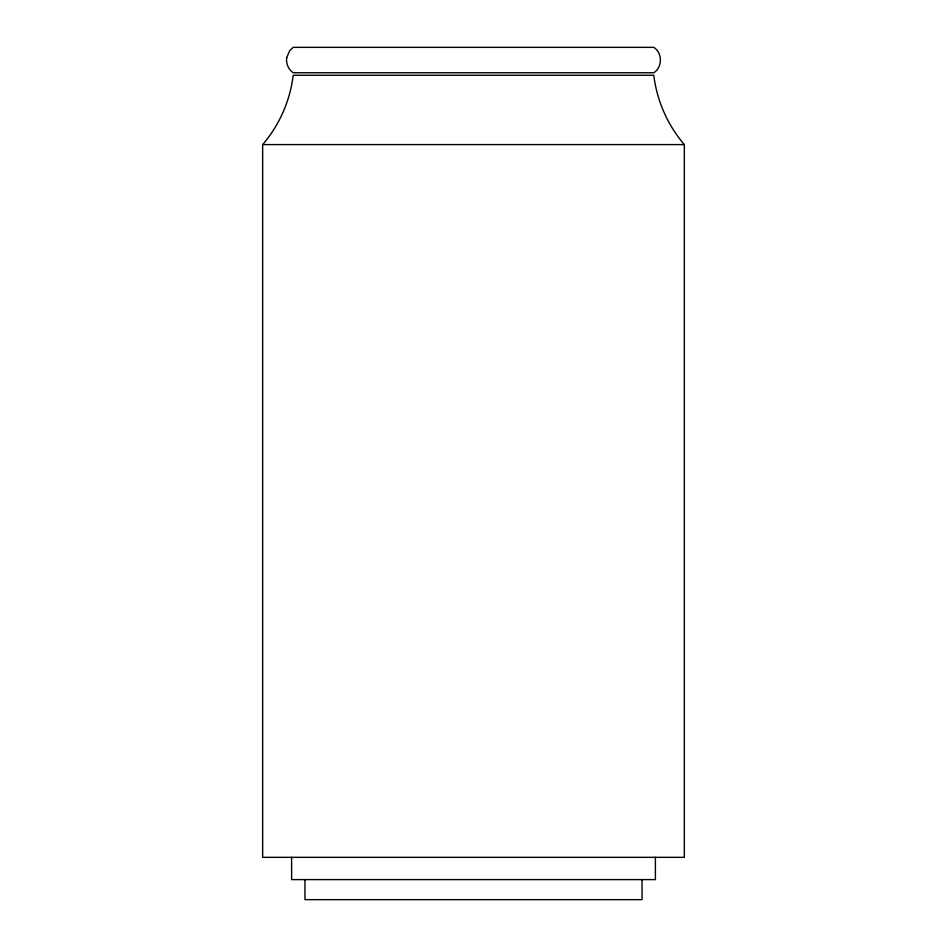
<?xml version="1.0" encoding="UTF-8"?>
<svg xmlns="http://www.w3.org/2000/svg" width="947" height="947" viewBox="0 0 947 947"><rect width="100%" height="100%" fill="white"/><g stroke="black" fill="none" stroke-linecap="round" stroke-linejoin="round"><path stroke-width="1.42" d="M262.662 144.595C279.365 125.146 290.125 100.713 293.203 75.275L653.797 75.275C656.875 100.713 667.635 125.146 684.338 144.595L684.338 857.331L262.662 857.331L262.662 144.595L684.338 144.595M655.395 857.331L655.395 879.609L291.605 879.609L291.605 857.331M642.042 879.609L642.042 899.65L304.958 899.65L304.958 879.609M286.716 57.578C285.769 63.342 288.373 69.462 293.203 72.765L653.797 72.765C662.569 67.154 662.569 52.961 653.797 47.35L293.203 47.35L289.616 50.783L286.716 57.578"/></g></svg>
